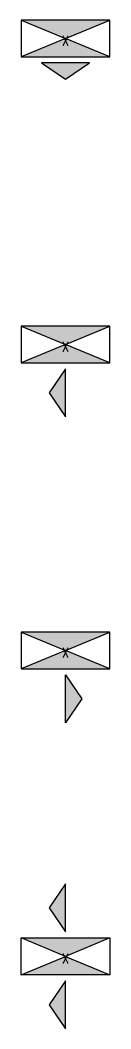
# Model space of a CAD drawing. Header units: metres. Extents: x -162 to 83385, y -62392 to -1971.
# Drawn here: x 58022 to 58318, y -5483 to -2127 of the extents above; entities that cross this region are included whole.
import ezdxf
from ezdxf.enums import TextEntityAlignment as Align

# ---------------------------------------------------------------- set-up
doc = ezdxf.new("R2010")
doc.units = ezdxf.units.M
doc.header["$LTSCALE"] = 0.5
for name, color, linetype, lineweight in [('ELIN_Attribut_01_Produkt_ID', 7, 'Continuous', 0), ('ELIN_Attribut_02_Stromkreis', 7, 'Continuous', 0), ('ELIN_Attribut_03_Verteilerbereich', 7, 'Continuous', 0), ('ELIN_Attribut_04_Montagehoehe', 7, 'Continuous', 0), ('ELIN_Attribut_05_Montageart', 7, 'Continuous', 0), ('ELIN_Attribut_06_Tuernummer', 7, 'Continuous', 0), ('ELIN_Attribut_07_Bemerkung', 7, 'Continuous', 0), ('ELIN_Attribut_08_Adresse', 7, 'Continuous', 0), ('ELIN_Attribut_10_AKZ1', 7, 'Continuous', 0), ('ELIN_Attribut_11_AKZ2', 7, 'Continuous', 0), ('ELIN_Attribut_12_Sonstiges1', 7, 'Continuous', 0), ('ELIN_Attribut_13_Sonstiges2', 7, 'Continuous', 0), ('ELIN_Attribut_14_Bauteil', 7, 'Continuous', 0), ('ELIN_Attribut_15_Ebene', 7, 'Continuous', 0), ('ELIN_Attribut_16_Raumnummer', 7, 'Continuous', 0), ('ELIN_Attribut_17_Raumname', 7, 'Continuous', 0), ('ELIN_Attribut_18_Montageabschnitt', 7, 'Continuous', 0), ('ELIN_Attribut_Basispunkt', 2, 'Continuous', 0), ('ELIN_Attribute_GEMOS', 11, 'Continuous', 0), ('ELIN_SIB_DE_Beleuchtung', 3, 'Continuous', 0)]:
    doc.layers.add(name, color=color, linetype=linetype, lineweight=lineweight)
doc.layers.get('0').off()
doc.styles.add('ELIN_Attribute', font='isocp.shx', dxfattribs={"width": 0.8})

# ---------------------------------------------------------------- blocks, each defined once
blk = doc.blocks.new('ELIN_SIB_FLUCHTWEGSLEUCHTE_U')
for points in [[(0, 0), (148, 61.2), (-148, 61.2)], [(-148, -61.2), (148, -61.2), (0, 0)], [(80, -81.2), (-80, -81.2), (0, -135.2)]]:
    blk.add_hatch(color=0).paths.add_polyline_path(points)
at = {"color": 0}
for p, q in [((148, 61.2), (-148, 61.2)), ((-148, 61.2), (0, 0)), ((-148, 61.2), (-148, -61.2)), ((0, 0), (148, 61.2)), ((148, -61.2), (148, 61.2)), ((0, 0), (-148, -61.2)), ((148, -61.2), (0, 0)), ((-148, -61.2), (148, -61.2)), ((80, -81.2), (-80, -81.2)), ((-80, -81.2), (0, -135.2)), ((0, -135.2), (80, -81.2))]:
    blk.add_line(p, q, dxfattribs=at)
at = {"layer": 'ELIN_Attribut_01_Produkt_ID', "style": 'ELIN_Attribute', "width": 0.8, "flags": 8}
blk.add_attdef('01_PRODUKT_ID', (-540.5, -349.5, 0), '', height=150, dxfattribs=at)
at = {"layer": 'ELIN_Attribut_02_Stromkreis', "style": 'ELIN_Attribute', "width": 0.8, "flags": 8}
blk.add_attdef('02_STROMKREIS', text='', height=150, dxfattribs=at).set_placement((0, 138.4, 0), align=Align.CENTER)
at = {"layer": 'ELIN_Attribut_03_Verteilerbereich', "style": 'ELIN_Attribute', "width": 0.8, "flags": 8}
blk.add_attdef('03_VERTEILERBEREICH', (-247.5, -710.5, 0), '', height=125, dxfattribs=at)
at = {"layer": 'ELIN_Attribut_04_Montagehoehe', "style": 'ELIN_Attribute', "width": 0.8, "flags": 8}
blk.add_attdef('04_MONTAGEHOEHE', text='', height=125, dxfattribs=at).set_placement((-308.5, -14.6, 0), align=Align.RIGHT)
at = {"layer": 'ELIN_Attribut_05_Montageart', "style": 'ELIN_Attribute', "width": 0.8, "flags": 8}
blk.add_attdef('05_MONTAGEART', (297, -14.6, 0), '', height=125, dxfattribs=at)
at = {"layer": 'ELIN_Attribut_06_Tuernummer', "style": 'ELIN_Attribute', "width": 0.8, "flags": 8}
blk.add_attdef('06_TUERNUMMER', text='', height=125, dxfattribs=at).set_placement((-308.5, -214.6, 0), align=Align.RIGHT)
at = {"layer": 'ELIN_Attribut_07_Bemerkung', "style": 'ELIN_Attribute', "width": 0.8, "flags": 8}
blk.add_attdef('07_BEMERKUNG', (-247.5, -910.5, 0), '', height=125, dxfattribs=at)
at = {"layer": 'ELIN_Attribut_08_Adresse', "style": 'ELIN_Attribute', "width": 0.8, "flags": 8}
blk.add_attdef('08_ADRESSE', (-247.5, -1110.5, 0), '', height=125, dxfattribs=at)
at = {"layer": 'ELIN_Attribut_10_AKZ1', "style": 'ELIN_Attribute', "width": 0.8, "flags": 8}
blk.add_attdef('10_AKZ1', (-247.5, -1510.5, 0), '', height=125, dxfattribs=at)
at = {"layer": 'ELIN_Attribut_11_AKZ2', "style": 'ELIN_Attribute', "width": 0.8, "flags": 8}
blk.add_attdef('11_AKZ2', (-247.5, -1710.5, 0), '', height=125, dxfattribs=at)
at = {"layer": 'ELIN_Attribut_12_Sonstiges1', "style": 'ELIN_Attribute', "width": 0.8, "flags": 8}
blk.add_attdef('12_SONSTIGES1', (-247.5, -1910.5, 0), '', height=125, dxfattribs=at)
at = {"layer": 'ELIN_Attribut_13_Sonstiges2', "style": 'ELIN_Attribute', "width": 0.8, "flags": 8}
blk.add_attdef('13_SONSTIGES2', (-247.5, -2110.5, 0), '', height=125, dxfattribs=at)
at = {"layer": 'ELIN_Attribut_14_Bauteil', "style": 'ELIN_Attribute', "width": 0.8, "flags": 8}
blk.add_attdef('14_BAUTEIL', (-247.5, -2310.5, 0), '', height=125, dxfattribs=at)
at = {"layer": 'ELIN_Attribut_15_Ebene', "style": 'ELIN_Attribute', "width": 0.8, "flags": 8}
blk.add_attdef('15_EBENE', (-247.5, -2510.5, 0), '', height=125, dxfattribs=at)
at = {"layer": 'ELIN_Attribut_16_Raumnummer', "style": 'ELIN_Attribute', "width": 0.8, "flags": 8}
blk.add_attdef('16_RAUMNUMMER', (-247.5, -2710.5, 0), '', height=125, dxfattribs=at)
at = {"layer": 'ELIN_Attribut_17_Raumname', "style": 'ELIN_Attribute', "width": 0.8, "flags": 8}
blk.add_attdef('17_RAUMNAME', (-247.5, -2910.5, 0), '', height=125, dxfattribs=at)
at = {"layer": 'ELIN_Attribut_18_Montageabschnitt', "style": 'ELIN_Attribute', "width": 0.8, "flags": 8}
blk.add_attdef('18_MONTAGEABSCHNITT', (-247.5, -3110.5, 0), '', height=125, dxfattribs=at)
at = {"layer": 'ELIN_Attribut_Basispunkt', "style": 'ELIN_Attribute', "width": 0.8, "flags": 8}
blk.add_attdef('Basispunkt', text='', height=50, dxfattribs=at).set_placement((0, 0), align=Align.MIDDLE)
at = {"layer": 'ELIN_Attribute_GEMOS', "color": 11, "style": 'ELIN_Attribute', "width": 0.6, "flags": 8}
for tag, p in [('G01_PRO02ID', (1620.5, 183.6)), ('G02_BEZEICHNUNG', (1620.5, -14.6, 0)), ('G03_DESCRIPTION', (1620.5, -204.4, 0)), ('G04_GEMOS-SYMBOL', (1623.8, -404.4, 0)), ('G05_GEMOS-TYP', (1623.8, -604.4, 0)), ('G06_ORTSKENNUNG', (1620.5, -804.4, 0)), ('G08_FREI1', (1620.5, -1004.4, 0)), ('G08_FREI2', (1620.5, -1204.4, 0))]:
    blk.add_attdef(tag, p, '', height=125, dxfattribs=at)
blk = doc.blocks.new('ELIN_SIB_FLUCHTWEGSLEUCHTE_L')
for points in [[(0, 0), (148, 61.2), (-148, 61.2)], [(-148, -61.2), (148, -61.2), (0, 0)], [(0, -81.2), (-54, -161.2), (0, -241.2)]]:
    blk.add_hatch(color=0).paths.add_polyline_path(points)
at = {"color": 0}
for p, q in [((148, 61.2), (-148, 61.2)), ((-148, 61.2), (0, 0)), ((-148, 61.2), (-148, -61.2)), ((0, 0), (148, 61.2)), ((148, -61.2), (148, 61.2)), ((0, 0), (-148, -61.2)), ((148, -61.2), (0, 0)), ((-148, -61.2), (148, -61.2)), ((0, -81.2), (-54, -161.2)), ((0, -241.2), (0, -81.2)), ((-54, -161.2), (0, -241.2))]:
    blk.add_line(p, q, dxfattribs=at)
at = {"layer": 'ELIN_Attribut_01_Produkt_ID', "style": 'ELIN_Attribute', "width": 0.8, "flags": 8}
blk.add_attdef('01_PRODUKT_ID', (-540.5, -455, 0), '', height=150, dxfattribs=at)
at = {"layer": 'ELIN_Attribut_02_Stromkreis', "style": 'ELIN_Attribute', "width": 0.8, "flags": 8}
blk.add_attdef('02_STROMKREIS', text='', height=150, dxfattribs=at).set_placement((0, 143.6, 0), align=Align.CENTER)
at = {"layer": 'ELIN_Attribut_03_Verteilerbereich', "style": 'ELIN_Attribute', "width": 0.8, "flags": 8}
blk.add_attdef('03_VERTEILERBEREICH', (-247.5, -710.5, 0), '', height=125, dxfattribs=at)
at = {"layer": 'ELIN_Attribut_04_Montagehoehe', "style": 'ELIN_Attribute', "width": 0.8, "flags": 8}
blk.add_attdef('04_MONTAGEHOEHE', text='', height=125, dxfattribs=at).set_placement((-308.5, -14.6, 0), align=Align.RIGHT)
at = {"layer": 'ELIN_Attribut_05_Montageart', "style": 'ELIN_Attribute', "width": 0.8, "flags": 8}
blk.add_attdef('05_MONTAGEART', (434, -14.6, 0), '', height=125, dxfattribs=at)
at = {"layer": 'ELIN_Attribut_06_Tuernummer', "style": 'ELIN_Attribute', "width": 0.8, "flags": 8}
blk.add_attdef('06_TUERNUMMER', text='', height=125, dxfattribs=at).set_placement((-308.5, -214.6, 0), align=Align.RIGHT)
at = {"layer": 'ELIN_Attribut_07_Bemerkung', "style": 'ELIN_Attribute', "width": 0.8, "flags": 8}
blk.add_attdef('07_BEMERKUNG', (-247.5, -910.5, 0), '', height=125, dxfattribs=at)
at = {"layer": 'ELIN_Attribut_08_Adresse', "style": 'ELIN_Attribute', "width": 0.8, "flags": 8}
blk.add_attdef('08_ADRESSE', (-247.5, -1110.5, 0), '', height=125, dxfattribs=at)
at = {"layer": 'ELIN_Attribut_10_AKZ1', "style": 'ELIN_Attribute', "width": 0.8, "flags": 8}
blk.add_attdef('10_AKZ1', (-247.5, -1510.5, 0), '', height=125, dxfattribs=at)
at = {"layer": 'ELIN_Attribut_11_AKZ2', "style": 'ELIN_Attribute', "width": 0.8, "flags": 8}
blk.add_attdef('11_AKZ2', (-247.5, -1710.5, 0), '', height=125, dxfattribs=at)
at = {"layer": 'ELIN_Attribut_12_Sonstiges1', "style": 'ELIN_Attribute', "width": 0.8, "flags": 8}
blk.add_attdef('12_SONSTIGES1', (-247.5, -1910.5, 0), '', height=125, dxfattribs=at)
at = {"layer": 'ELIN_Attribut_13_Sonstiges2', "style": 'ELIN_Attribute', "width": 0.8, "flags": 8}
blk.add_attdef('13_SONSTIGES2', (-247.5, -2110.5, 0), '', height=125, dxfattribs=at)
at = {"layer": 'ELIN_Attribut_14_Bauteil', "style": 'ELIN_Attribute', "width": 0.8, "flags": 8}
blk.add_attdef('14_BAUTEIL', (-247.5, -2310.5, 0), '', height=125, dxfattribs=at)
at = {"layer": 'ELIN_Attribut_15_Ebene', "style": 'ELIN_Attribute', "width": 0.8, "flags": 8}
blk.add_attdef('15_EBENE', (-247.5, -2510.5, 0), '', height=125, dxfattribs=at)
at = {"layer": 'ELIN_Attribut_16_Raumnummer', "style": 'ELIN_Attribute', "width": 0.8, "flags": 8}
blk.add_attdef('16_RAUMNUMMER', (-247.5, -2710.5, 0), '', height=125, dxfattribs=at)
at = {"layer": 'ELIN_Attribut_17_Raumname', "style": 'ELIN_Attribute', "width": 0.8, "flags": 8}
blk.add_attdef('17_RAUMNAME', (-247.5, -2910.5, 0), '', height=125, dxfattribs=at)
at = {"layer": 'ELIN_Attribut_18_Montageabschnitt', "style": 'ELIN_Attribute', "width": 0.8, "flags": 8}
blk.add_attdef('18_MONTAGEABSCHNITT', (-247.5, -3110.5, 0), '', height=125, dxfattribs=at)
at = {"layer": 'ELIN_Attribut_Basispunkt', "style": 'ELIN_Attribute', "width": 0.8, "flags": 8}
blk.add_attdef('Basispunkt', text='', height=50, dxfattribs=at).set_placement((0, 0), align=Align.MIDDLE)
at = {"layer": 'ELIN_Attribute_GEMOS', "color": 11, "style": 'ELIN_Attribute', "width": 0.6, "flags": 8}
for tag, p in [('G01_PRO02ID', (1620.5, 183.6)), ('G02_BEZEICHNUNG', (1620.5, -14.6, 0)), ('G03_DESCRIPTION', (1620.5, -204.4, 0)), ('G04_GEMOS-SYMBOL', (1623.8, -404.4, 0)), ('G05_GEMOS-TYP', (1623.8, -604.4, 0)), ('G06_ORTSKENNUNG', (1620.5, -804.4, 0)), ('G08_FREI1', (1620.5, -1004.4, 0)), ('G08_FREI2', (1620.5, -1204.4, 0))]:
    blk.add_attdef(tag, p, '', height=125, dxfattribs=at)
blk = doc.blocks.new('ELIN_SIB_FLUCHTWEGSLEUCHTE_R')
for points in [[(0, 0), (148, 61.2), (-148, 61.2)], [(-148, -61.2), (148, -61.2), (0, 0)], [(0, -81.2), (54, -161.2), (0, -241.2)]]:
    blk.add_hatch(color=0).paths.add_polyline_path(points)
at = {"color": 0}
for p, q in [((148, 61.2), (-148, 61.2)), ((-148, 61.2), (0, 0)), ((-148, 61.2), (-148, -61.2)), ((0, 0), (148, 61.2)), ((148, -61.2), (148, 61.2)), ((0, 0), (-148, -61.2)), ((148, -61.2), (0, 0)), ((-148, -61.2), (148, -61.2)), ((0, -81.2), (54, -161.2)), ((0, -241.2), (0, -81.2)), ((54, -161.2), (0, -241.2))]:
    blk.add_line(p, q, dxfattribs=at)
at = {"layer": 'ELIN_Attribut_01_Produkt_ID', "style": 'ELIN_Attribute', "width": 0.8, "flags": 8}
blk.add_attdef('01_PRODUKT_ID', (-540.5, -444.5, 0), '', height=150, dxfattribs=at)
at = {"layer": 'ELIN_Attribut_02_Stromkreis', "style": 'ELIN_Attribute', "width": 0.8, "flags": 8}
blk.add_attdef('02_STROMKREIS', text='', height=150, dxfattribs=at).set_placement((0, 140.7, 0), align=Align.CENTER)
at = {"layer": 'ELIN_Attribut_03_Verteilerbereich', "style": 'ELIN_Attribute', "width": 0.8, "flags": 8}
blk.add_attdef('03_VERTEILERBEREICH', (-247.5, -710.5, 0), '', height=125, dxfattribs=at)
at = {"layer": 'ELIN_Attribut_04_Montagehoehe', "style": 'ELIN_Attribute', "width": 0.8, "flags": 8}
blk.add_attdef('04_MONTAGEHOEHE', text='', height=125, dxfattribs=at).set_placement((-308.5, -14.6, 0), align=Align.RIGHT)
at = {"layer": 'ELIN_Attribut_05_Montageart', "style": 'ELIN_Attribute', "width": 0.8, "flags": 8}
blk.add_attdef('05_MONTAGEART', (434, -14.6, 0), '', height=125, dxfattribs=at)
at = {"layer": 'ELIN_Attribut_06_Tuernummer', "style": 'ELIN_Attribute', "width": 0.8, "flags": 8}
blk.add_attdef('06_TUERNUMMER', text='', height=125, dxfattribs=at).set_placement((-308.5, -214.6, 0), align=Align.RIGHT)
at = {"layer": 'ELIN_Attribut_07_Bemerkung', "style": 'ELIN_Attribute', "width": 0.8, "flags": 8}
blk.add_attdef('07_BEMERKUNG', (-247.5, -910.5, 0), '', height=125, dxfattribs=at)
at = {"layer": 'ELIN_Attribut_08_Adresse', "style": 'ELIN_Attribute', "width": 0.8, "flags": 8}
blk.add_attdef('08_ADRESSE', (-247.5, -1110.5, 0), '', height=125, dxfattribs=at)
at = {"layer": 'ELIN_Attribut_10_AKZ1', "style": 'ELIN_Attribute', "width": 0.8, "flags": 8}
blk.add_attdef('10_AKZ1', (-247.5, -1510.5, 0), '', height=125, dxfattribs=at)
at = {"layer": 'ELIN_Attribut_11_AKZ2', "style": 'ELIN_Attribute', "width": 0.8, "flags": 8}
blk.add_attdef('11_AKZ2', (-247.5, -1710.5, 0), '', height=125, dxfattribs=at)
at = {"layer": 'ELIN_Attribut_12_Sonstiges1', "style": 'ELIN_Attribute', "width": 0.8, "flags": 8}
blk.add_attdef('12_SONSTIGES1', (-247.5, -1910.5, 0), '', height=125, dxfattribs=at)
at = {"layer": 'ELIN_Attribut_13_Sonstiges2', "style": 'ELIN_Attribute', "width": 0.8, "flags": 8}
blk.add_attdef('13_SONSTIGES2', (-247.5, -2110.5, 0), '', height=125, dxfattribs=at)
at = {"layer": 'ELIN_Attribut_14_Bauteil', "style": 'ELIN_Attribute', "width": 0.8, "flags": 8}
blk.add_attdef('14_BAUTEIL', (-247.5, -2310.5, 0), '', height=125, dxfattribs=at)
at = {"layer": 'ELIN_Attribut_15_Ebene', "style": 'ELIN_Attribute', "width": 0.8, "flags": 8}
blk.add_attdef('15_EBENE', (-247.5, -2510.5, 0), '', height=125, dxfattribs=at)
at = {"layer": 'ELIN_Attribut_16_Raumnummer', "style": 'ELIN_Attribute', "width": 0.8, "flags": 8}
blk.add_attdef('16_RAUMNUMMER', (-247.5, -2710.5, 0), '', height=125, dxfattribs=at)
at = {"layer": 'ELIN_Attribut_17_Raumname', "style": 'ELIN_Attribute', "width": 0.8, "flags": 8}
blk.add_attdef('17_RAUMNAME', (-247.5, -2910.5, 0), '', height=125, dxfattribs=at)
at = {"layer": 'ELIN_Attribut_18_Montageabschnitt', "style": 'ELIN_Attribute', "width": 0.8, "flags": 8}
blk.add_attdef('18_MONTAGEABSCHNITT', (-247.5, -3110.5, 0), '', height=125, dxfattribs=at)
at = {"layer": 'ELIN_Attribut_Basispunkt', "style": 'ELIN_Attribute', "width": 0.8, "flags": 8}
blk.add_attdef('Basispunkt', text='', height=50, dxfattribs=at).set_placement((0, 0), align=Align.MIDDLE)
at = {"layer": 'ELIN_Attribute_GEMOS', "color": 11, "style": 'ELIN_Attribute', "width": 0.6, "flags": 8}
for tag, p in [('G01_PRO02ID', (1620.5, 183.6)), ('G02_BEZEICHNUNG', (1620.5, -14.6, 0)), ('G03_DESCRIPTION', (1620.5, -204.4, 0)), ('G04_GEMOS-SYMBOL', (1623.8, -404.4, 0)), ('G05_GEMOS-TYP', (1623.8, -604.4, 0)), ('G06_ORTSKENNUNG', (1620.5, -804.4, 0)), ('G08_FREI1', (1620.5, -1004.4, 0)), ('G08_FREI2', (1620.5, -1204.4, 0))]:
    blk.add_attdef(tag, p, '', height=125, dxfattribs=at)
blk = doc.blocks.new('ELIN_SIB_FLUCHTWEGSLEUCHTE_2S')
for points in [[(0, 241.2), (-54, 161.2), (0, 81.2)], [(0, 0), (-148, 61.2), (148, 61.2)], [(148, -61.2), (-148, -61.2), (0, 0)], [(0, -81.2), (-54, -161.2), (0, -241.2)]]:
    blk.add_hatch(color=0).paths.add_polyline_path(points)
at = {"color": 0}
for p, q in [((0, 241.2), (-54, 161.2)), ((0, 81.2), (0, 241.2)), ((-54, 161.2), (0, 81.2)), ((-148, -61.2), (-148, 61.2)), ((-148, 61.2), (148, 61.2)), ((0, 0), (-148, 61.2)), ((148, 61.2), (0, 0)), ((148, 61.2), (148, -61.2)), ((-148, -61.2), (0, 0)), ((0, 0), (148, -61.2)), ((148, -61.2), (-148, -61.2)), ((0, -81.2), (-54, -161.2)), ((0, -241.2), (0, -81.2)), ((-54, -161.2), (0, -241.2))]:
    blk.add_line(p, q, dxfattribs=at)
at = {"layer": 'ELIN_Attribut_01_Produkt_ID', "style": 'ELIN_Attribute', "width": 0.8, "flags": 8}
blk.add_attdef('01_PRODUKT_ID', (-540.5, -454, 0), '', height=150, dxfattribs=at)
at = {"layer": 'ELIN_Attribut_02_Stromkreis', "style": 'ELIN_Attribute', "width": 0.8, "flags": 8}
blk.add_attdef('02_STROMKREIS', text='', height=150, dxfattribs=at).set_placement((0, 276, 0), align=Align.CENTER)
at = {"layer": 'ELIN_Attribut_03_Verteilerbereich', "style": 'ELIN_Attribute', "width": 0.8, "flags": 8}
blk.add_attdef('03_VERTEILERBEREICH', (-247.5, -710.5, 0), '', height=125, dxfattribs=at)
at = {"layer": 'ELIN_Attribut_04_Montagehoehe', "style": 'ELIN_Attribute', "width": 0.8, "flags": 8}
blk.add_attdef('04_MONTAGEHOEHE', text='', height=125, dxfattribs=at).set_placement((-308.5, -14.6, 0), align=Align.RIGHT)
at = {"layer": 'ELIN_Attribut_05_Montageart', "style": 'ELIN_Attribute', "width": 0.8, "flags": 8}
blk.add_attdef('05_MONTAGEART', (434, -14.6, 0), '', height=125, dxfattribs=at)
at = {"layer": 'ELIN_Attribut_06_Tuernummer', "style": 'ELIN_Attribute', "width": 0.8, "flags": 8}
blk.add_attdef('06_TUERNUMMER', text='', height=125, dxfattribs=at).set_placement((-308.5, -214.6, 0), align=Align.RIGHT)
at = {"layer": 'ELIN_Attribut_07_Bemerkung', "style": 'ELIN_Attribute', "width": 0.8, "flags": 8}
blk.add_attdef('07_BEMERKUNG', (-247.5, -910.5, 0), '', height=125, dxfattribs=at)
at = {"layer": 'ELIN_Attribut_08_Adresse', "style": 'ELIN_Attribute', "width": 0.8, "flags": 8}
blk.add_attdef('08_ADRESSE', (-247.5, -1110.5, 0), '', height=125, dxfattribs=at)
at = {"layer": 'ELIN_Attribut_10_AKZ1', "style": 'ELIN_Attribute', "width": 0.8, "flags": 8}
blk.add_attdef('10_AKZ1', (-247.5, -1510.5, 0), '', height=125, dxfattribs=at)
at = {"layer": 'ELIN_Attribut_11_AKZ2', "style": 'ELIN_Attribute', "width": 0.8, "flags": 8}
blk.add_attdef('11_AKZ2', (-247.5, -1710.5, 0), '', height=125, dxfattribs=at)
at = {"layer": 'ELIN_Attribut_12_Sonstiges1', "style": 'ELIN_Attribute', "width": 0.8, "flags": 8}
blk.add_attdef('12_SONSTIGES1', (-247.5, -1910.5, 0), '', height=125, dxfattribs=at)
at = {"layer": 'ELIN_Attribut_13_Sonstiges2', "style": 'ELIN_Attribute', "width": 0.8, "flags": 8}
blk.add_attdef('13_SONSTIGES2', (-247.5, -2110.5, 0), '', height=125, dxfattribs=at)
at = {"layer": 'ELIN_Attribut_14_Bauteil', "style": 'ELIN_Attribute', "width": 0.8, "flags": 8}
blk.add_attdef('14_BAUTEIL', (-247.5, -2310.5, 0), '', height=125, dxfattribs=at)
at = {"layer": 'ELIN_Attribut_15_Ebene', "style": 'ELIN_Attribute', "width": 0.8, "flags": 8}
blk.add_attdef('15_EBENE', (-247.5, -2510.5, 0), '', height=125, dxfattribs=at)
at = {"layer": 'ELIN_Attribut_16_Raumnummer', "style": 'ELIN_Attribute', "width": 0.8, "flags": 8}
blk.add_attdef('16_RAUMNUMMER', (-247.5, -2710.5, 0), '', height=125, dxfattribs=at)
at = {"layer": 'ELIN_Attribut_17_Raumname', "style": 'ELIN_Attribute', "width": 0.8, "flags": 8}
blk.add_attdef('17_RAUMNAME', (-247.5, -2910.5, 0), '', height=125, dxfattribs=at)
at = {"layer": 'ELIN_Attribut_18_Montageabschnitt', "style": 'ELIN_Attribute', "width": 0.8, "flags": 8}
blk.add_attdef('18_MONTAGEABSCHNITT', (-247.5, -3110.5, 0), '', height=125, dxfattribs=at)
at = {"layer": 'ELIN_Attribut_Basispunkt', "style": 'ELIN_Attribute', "width": 0.8, "flags": 8}
blk.add_attdef('Basispunkt', text='', height=50, dxfattribs=at).set_placement((0, 0), align=Align.MIDDLE)
at = {"layer": 'ELIN_Attribute_GEMOS', "color": 11, "style": 'ELIN_Attribute', "width": 0.6, "flags": 8}
for tag, p in [('G01_PRO02ID', (1620.5, 183.6)), ('G02_BEZEICHNUNG', (1620.5, -14.6, 0)), ('G03_DESCRIPTION', (1620.5, -204.4, 0)), ('G04_GEMOS-SYMBOL', (1623.8, -404.4, 0)), ('G05_GEMOS-TYP', (1623.8, -604.4, 0)), ('G06_ORTSKENNUNG', (1620.5, -804.4, 0)), ('G08_FREI1', (1620.5, -1004.4, 0)), ('G08_FREI2', (1620.5, -1204.4, 0))]:
    blk.add_attdef(tag, p, '', height=125, dxfattribs=at)

msp = doc.modelspace()

# ---------------------------------------------------------------- block references
at = {"layer": 'ELIN_SIB_DE_Beleuchtung', "lineweight": 0}
ref = msp.add_blockref('ELIN_SIB_FLUCHTWEGSLEUCHTE_U', (58170.2, -2187.8), dxfattribs=at)
ref.add_attrib('Basispunkt', 'x', dxfattribs={"layer": 'ELIN_Attribut_Basispunkt', "height": 50, "style": 'ELIN_Attribute', "width": 0.8}).set_placement((58170.2, -2187.8), align=Align.MIDDLE)
ref = msp.add_blockref('ELIN_SIB_FLUCHTWEGSLEUCHTE_L', (58170.2, -3205.7), dxfattribs=at)
ref.add_attrib('Basispunkt', 'x', dxfattribs={"layer": 'ELIN_Attribut_Basispunkt', "height": 50, "style": 'ELIN_Attribute', "width": 0.8}).set_placement((58170.2, -3205.7), align=Align.MIDDLE)
ref = msp.add_blockref('ELIN_SIB_FLUCHTWEGSLEUCHTE_R', (58170.2, -4223.6), dxfattribs=at)
ref.add_attrib('Basispunkt', 'x', dxfattribs={"layer": 'ELIN_Attribut_Basispunkt', "height": 50, "style": 'ELIN_Attribute', "width": 0.8}).set_placement((58170.2, -4223.6), align=Align.MIDDLE)
ref = msp.add_blockref('ELIN_SIB_FLUCHTWEGSLEUCHTE_2S', (58170.2, -5241.5), dxfattribs=at)
ref.add_attrib('Basispunkt', 'x', dxfattribs={"layer": 'ELIN_Attribut_Basispunkt', "height": 50, "style": 'ELIN_Attribute', "width": 0.8}).set_placement((58170.2, -5241.5), align=Align.MIDDLE)

doc.saveas('drawing.dxf')
